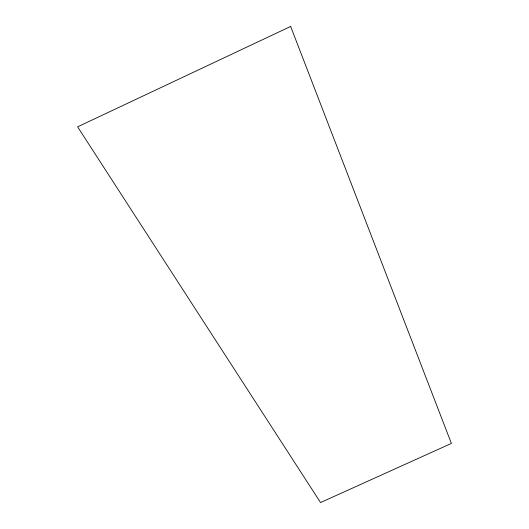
<?xml version="1.0" encoding="UTF-8"?>
<svg xmlns="http://www.w3.org/2000/svg" width="529" height="529" viewBox="0 0 529 529"><rect width="100%" height="100%" fill="white"/><g stroke="black" fill="none" stroke-linecap="round" stroke-linejoin="round"><path stroke-width="0.79" d="M290.646 26.45L77.611 126.841L320.548 502.55L451.389 443.421L290.646 26.45"/></g></svg>
